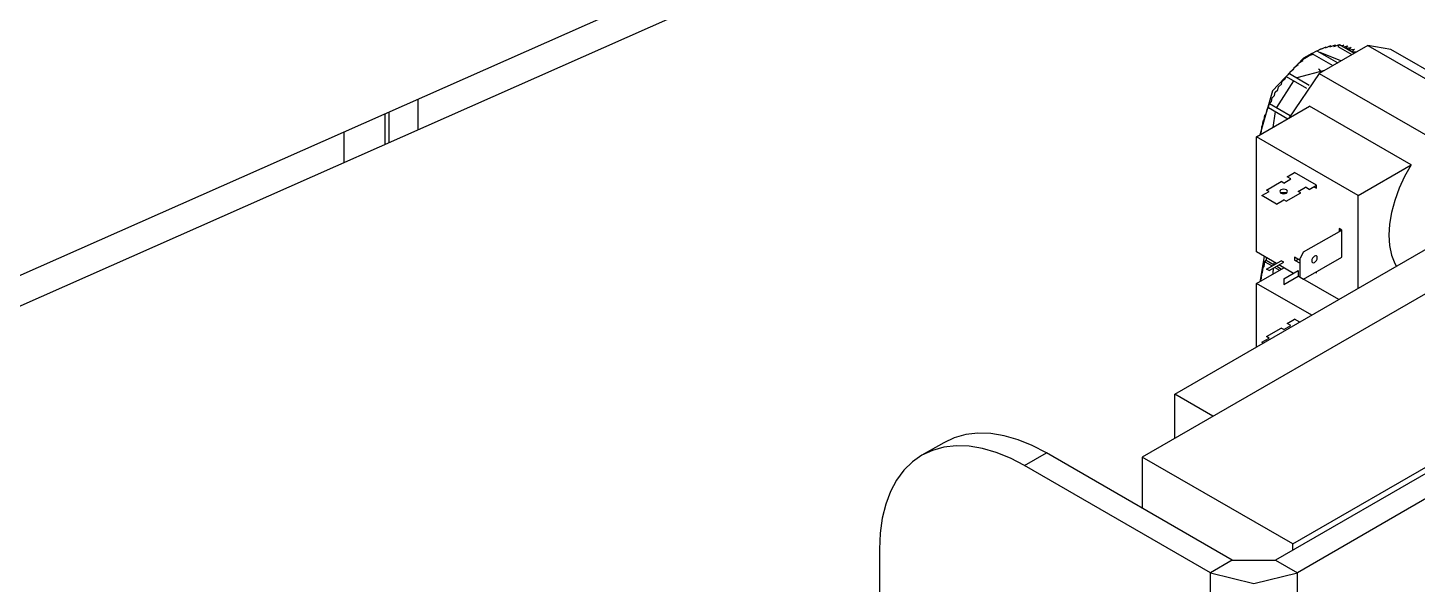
# Model space of a CAD drawing. Extents: x 0 to 258, y 0 to 184.
# Drawn here: x 17.11 to 30.66, y 60.37 to 65.8 of the extents above; entities that cross this region are included whole.
import ezdxf

# ---------------------------------------------------------------- set-up
doc = ezdxf.new("R2010")
doc.units = 0

msp = doc.modelspace()

# ---------------------------------------------------------------- linework, layer by layer
for p, q in [((39.63122, 73.391982), (14.364602, 62.199592)), ((34.904181, 70.999358), (12.385521, 61.024315)), ((29.629983, 65.547361), (29.677873, 65.574348)), ((29.677873, 65.574348), (29.880808, 65.457403)), ((29.679725, 65.57329), (29.72391, 65.596309)), ((30.173966, 65.626471), (29.70142, 65.353686)), ((29.910864, 65.474709), (29.7088, 65.556534)), ((29.717825, 65.589165), (29.769683, 65.613242)), ((29.72391, 65.596309), (29.717825, 65.589165)), ((29.760952, 65.602923), (29.814397, 65.625413)), ((29.769683, 65.613242), (29.760952, 65.602923)), ((29.80302, 65.611919), (29.857789, 65.632028)), ((29.814397, 65.625413), (29.80302, 65.611919)), ((29.843766, 65.615888), (29.899593, 65.63388)), ((29.857789, 65.632028), (29.843766, 65.615888)), ((29.899593, 65.63388), (29.882924, 65.615094)), ((29.882924, 65.615094), (30.018391, 65.536778)), ((29.899593, 65.63388), (30.042997, 65.551065)), ((29.916526, 65.62409), (29.93981, 65.630175)), ((29.93981, 65.630175), (29.927904, 65.617475)), ((29.93637, 65.612713), (29.977645, 65.621444)), ((29.977645, 65.621444), (29.957272, 65.600542)), ((29.959653, 65.598955), (30.013099, 65.607421)), ((30.013099, 65.607421), (29.987435, 65.582551)), ((29.987435, 65.582551), (30.045908, 65.588636)), ((30.045908, 65.588636), (30.019714, 65.564559)), ((30.022889, 65.562442), (30.06628, 65.564559)), ((30.173966, 65.626471), (31.941645, 64.605975)), ((30.400097, 65.586993), (30.173982, 65.626604)), ((32.167863, 64.566552), (30.400184, 65.587048)), ((29.548658, 65.500294), (29.246588, 65.184832)), ((29.45721, 65.412159), (29.49531, 65.441263)), ((29.49531, 65.441263), (29.499279, 65.451847)), ((29.499279, 65.451847), (29.540025, 65.480686)), ((29.540025, 65.480686), (29.542142, 65.48783)), ((29.542142, 65.48783), (29.585533, 65.516405)), ((29.629983, 65.547361), (29.548756, 65.500265)), ((29.585533, 65.516405), (29.586062, 65.51958)), ((29.586057, 65.519985), (29.6224, 65.53541)), ((29.586062, 65.51958), (29.631571, 65.547626)), ((29.6224, 65.53541), (29.639995, 65.541548)), ((29.631571, 65.547626), (29.629983, 65.547361)), ((29.629983, 65.547361), (29.833447, 65.429886)), ((29.449977, 65.281161), (29.283427, 65.020269)), ((29.34, 65.274311), (29.369898, 65.301299)), ((29.369898, 65.301299), (29.377306, 65.323259)), ((29.377306, 65.323259), (29.40985, 65.35104)), ((29.377306, 65.323259), (29.577066, 65.207901)), ((29.701291, 65.353723), (29.405334, 64.917516)), ((29.40985, 65.35104), (29.416465, 65.369297)), ((29.40985, 65.35104), (29.601937, 65.24018)), ((29.416465, 65.369297), (29.451919, 65.397872)), ((29.451919, 65.397872), (29.45721, 65.412159)), ((29.752337, 65.383193), (29.481404, 65.309755)), ((29.693856, 65.398073), (29.696237, 65.395691)), ((29.696237, 65.395691), (29.720023, 65.364637)), ((29.70142, 65.353686), (31.469099, 64.33319)), ((29.246588, 65.184832), (29.124463, 64.765489)), ((29.2638, 65.137257), (29.272531, 65.169801)), ((29.272531, 65.169801), (29.296608, 65.193878)), ((29.296608, 65.193878), (29.305075, 65.222982)), ((29.305075, 65.222982), (29.332063, 65.248647)), ((29.332063, 65.248647), (29.34, 65.274311)), ((20.917, 64.803354), (20.917, 65.102068)), ((29.089175, 64.735091), (29.606171, 65.033541)), ((29.192098, 65.002585), (29.207444, 65.020047)), ((29.207444, 65.020047), (29.215911, 65.059205)), ((29.207444, 65.020047), (29.395298, 64.911568)), ((29.215911, 65.059205), (29.234167, 65.079049)), ((29.215911, 65.059205), (29.417258, 64.943053)), ((29.234167, 65.079049), (29.242634, 65.115032)), ((29.242634, 65.115032), (29.2638, 65.137257)), ((30.595976, 64.462042), (29.606171, 65.033541)), ((20.595797, 64.661008), (20.595797, 64.959722)), ((20.634161, 64.678206), (20.634161, 64.97692)), ((29.148971, 64.841454), (29.155057, 64.888814)), ((29.155057, 64.888814), (29.164846, 64.90072)), ((29.164846, 64.90072), (29.171725, 64.945699)), ((29.171725, 64.945699), (29.184425, 64.960516)), ((29.184425, 64.960516), (29.192098, 65.002585)), ((29.271182, 64.983265), (29.248349, 64.826883)), ((20.195747, 64.484002), (20.195747, 64.782716)), ((29.124365, 64.765518), (29.124365, 64.755464)), ((29.13098, 64.759168), (29.132038, 64.777424)), ((29.132038, 64.777424), (29.137065, 64.782716)), ((29.137065, 64.782716), (29.141563, 64.832722)), ((29.141563, 64.832722), (29.148971, 64.841454)), ((30.07898, 64.163592), (29.089175, 64.735091)), ((29.089175, 63.612201), (29.089175, 64.735091)), ((29.389742, 64.345096), (29.460385, 64.385842)), ((29.424931, 64.324723), (29.389742, 64.345096)), ((29.672581, 64.26334), (29.460385, 64.385842)), ((30.07898, 64.163592), (30.595976, 64.462042)), ((30.532653, 64.34953), (30.478998, 64.233299)), ((30.59606, 64.461938), (30.532653, 64.34953)), ((29.142092, 64.161475), (29.212736, 64.202221)), ((29.188129, 64.216509), (29.329417, 64.298265)), ((29.212736, 64.202221), (29.188129, 64.216509)), ((29.319635, 64.210532), (29.316778, 64.20225)), ((29.316778, 64.20225), (29.319635, 64.193969)), ((29.327758, 64.217543), (29.319635, 64.210532)), ((29.319635, 64.193969), (29.327758, 64.186931)), ((29.339929, 64.222226), (29.327758, 64.217543)), ((29.354288, 64.283977), (29.329417, 64.298265)), ((29.354269, 64.223814), (29.339929, 64.222226)), ((29.368609, 64.222226), (29.354269, 64.223814)), ((29.354288, 64.283977), (29.424931, 64.324723)), ((29.38078, 64.217543), (29.368609, 64.222226)), ((29.388903, 64.210532), (29.38078, 64.217543)), ((29.38078, 64.186931), (29.388903, 64.193969)), ((29.39176, 64.20225), (29.388903, 64.210532)), ((29.388903, 64.193969), (29.39176, 64.20225)), ((29.495575, 64.202221), (29.566483, 64.242967)), ((29.520446, 64.187934), (29.495575, 64.202221)), ((29.601673, 64.222594), (29.566483, 64.242967)), ((29.601673, 64.222594), (29.672581, 64.26334)), ((29.64771, 64.249052), (29.672581, 64.234765)), ((29.672581, 64.234765), (29.672581, 64.26334)), ((30.478998, 64.233299), (30.436144, 64.115509)), ((29.283644, 64.079719), (29.142092, 64.161475)), ((29.283644, 64.079719), (29.354288, 64.120465)), ((29.327829, 64.188992), (29.325977, 64.187934)), ((29.382445, 64.187947), (29.327758, 64.189005)), ((29.327758, 64.186931), (29.339929, 64.182248)), ((29.339929, 64.182248), (29.354269, 64.18066)), ((29.354269, 64.18066), (29.368609, 64.182248)), ((29.378894, 64.106177), (29.354288, 64.120465)), ((29.368609, 64.182248), (29.38078, 64.186931)), ((29.378894, 64.106177), (29.520446, 64.187934)), ((30.07898, 63.255543), (30.07898, 64.163592)), ((30.436144, 64.115509), (30.404923, 63.99845)), ((30.404923, 63.99845), (30.385952, 63.884407)), ((29.548756, 63.612466), (29.919966, 63.826513)), ((29.895095, 63.840801), (29.895095, 63.812226)), ((29.919966, 63.826513), (29.895095, 63.840801)), ((29.895095, 63.833128), (29.913351, 63.822809)), ((29.919966, 63.561136), (29.919966, 63.826513)), ((30.385952, 63.884407), (30.379576, 63.775594)), ((28.293574, 62.224728), (30.945225, 63.755605)), ((30.379576, 63.775594), (30.385952, 63.674135)), ((30.385952, 63.674135), (30.404923, 63.582001)), ((29.283644, 63.500018), (29.089175, 63.612201)), ((29.164857, 63.568494), (29.124463, 63.336542)), ((29.171725, 63.516686), (29.184425, 63.531503)), ((29.184425, 63.531503), (29.188659, 63.554786)), ((29.184425, 63.531503), (29.261154, 63.487053)), ((29.188129, 63.444984), (29.329417, 63.526476)), ((29.354288, 63.512189), (29.329417, 63.526476)), ((29.460385, 63.561136), (29.460385, 63.532561)), ((29.513302, 63.530709), (29.460385, 63.561136)), ((29.460385, 63.532561), (29.513302, 63.502134)), ((29.470969, 63.526476), (29.495839, 63.540764)), ((29.548756, 63.612466), (29.513302, 63.551082)), ((29.513302, 63.367462), (29.513302, 63.551082)), ((29.548756, 63.347089), (29.919966, 63.561136)), ((29.630219, 63.538353), (29.628102, 63.525468)), ((29.628102, 63.525468), (29.630219, 63.514911)), ((29.63596, 63.551609), (29.630219, 63.538353)), ((29.644559, 63.563224), (29.63596, 63.551609)), ((29.654719, 63.571426), (29.644559, 63.563224)), ((29.664852, 63.574945), (29.654719, 63.571426)), ((29.654719, 63.510228), (29.664852, 63.51843)), ((29.673451, 63.573358), (29.664852, 63.574945)), ((29.664852, 63.51843), (29.673451, 63.530045)), ((29.679193, 63.566743), (29.673451, 63.573358)), ((29.673451, 63.530045), (29.679193, 63.543301)), ((29.68131, 63.556186), (29.679193, 63.566743)), ((29.679193, 63.543301), (29.68131, 63.556186)), ((30.404923, 63.582001), (30.436144, 63.500991)), ((29.089175, 63.306078), (29.354288, 63.459007)), ((29.137065, 63.353968), (29.141563, 63.40371)), ((29.141563, 63.40371), (29.148971, 63.412441)), ((29.148971, 63.412441), (29.155057, 63.460066)), ((29.155057, 63.460066), (29.164846, 63.471707)), ((29.164846, 63.471707), (29.171725, 63.516686)), ((29.171725, 63.516686), (29.242104, 63.476205)), ((29.212736, 63.430697), (29.188129, 63.444984)), ((29.212736, 63.430697), (29.354288, 63.512189)), ((29.250526, 63.452356), (29.248145, 63.40798)), ((29.248145, 63.40798), (29.248272, 63.397926)), ((29.254778, 63.483921), (29.254677, 63.483391)), ((29.260493, 63.513284), (29.254778, 63.483921)), ((29.266975, 63.461918), (29.313013, 63.435195)), ((29.286025, 63.472766), (29.332063, 63.446307)), ((29.449802, 63.403974), (29.30825, 63.48573)), ((29.354288, 63.348941), (29.495575, 63.430697)), ((29.495575, 63.430697), (29.495575, 63.377516)), ((29.630219, 63.514911), (29.63596, 63.508297)), ((29.63596, 63.508297), (29.644559, 63.506709)), ((29.644559, 63.506709), (29.654719, 63.510228)), ((29.665437, 63.414293), (29.672581, 63.41006)), ((29.672581, 63.41006), (29.672581, 63.418526)), ((30.436144, 63.500991), (30.452521, 63.471086)), ((30.926704, 63.316133), (27.975546, 61.612483)), ((29.627866, 62.994929), (29.089175, 63.306078)), ((29.089175, 62.684044), (29.089175, 63.306078)), ((29.124365, 63.336505), (29.124365, 63.326451)), ((29.13098, 63.330155), (29.132038, 63.348412)), ((29.132038, 63.348412), (29.137065, 63.353968)), ((29.354288, 63.29576), (29.495575, 63.377516)), ((29.354288, 63.348941), (29.354288, 63.29576)), ((29.892979, 63.148122), (29.495575, 63.377516)), ((29.513302, 63.367462), (29.548756, 63.347089)), ((29.188129, 62.787496), (29.329417, 62.869252)), ((29.354288, 62.854964), (29.329417, 62.869252)), ((29.354288, 62.854964), (29.424931, 62.89571)), ((29.389742, 62.916083), (29.460385, 62.957093)), ((29.424931, 62.89571), (29.389742, 62.916083)), ((29.442658, 60.765552), (33.119568, 62.888037)), ((29.511185, 62.927725), (29.460385, 62.957093)), ((29.142092, 62.732462), (29.212736, 62.773208)), ((29.157702, 62.723467), (29.142092, 62.732462)), ((29.212736, 62.773208), (29.188129, 62.787496)), ((32.942827, 62.72479), (29.275971, 60.607861)), ((33.155022, 62.602288), (29.487902, 60.485359)), ((28.293574, 61.796103), (28.293574, 62.224728)), ((28.664784, 62.010415), (28.293574, 62.224728)), ((26.14357, 61.800575), (26.040819, 61.75236)), ((26.255042, 61.831692), (26.14357, 61.800575)), ((26.374083, 61.845371), (26.255042, 61.831692)), ((26.499543, 61.841455), (26.374083, 61.845371)), ((26.630212, 61.819998), (26.499543, 61.841455)), ((26.764838, 61.78122), (26.630212, 61.819998)), ((26.902119, 61.725486), (26.764838, 61.78122)), ((25.828605, 61.629829), (25.735406, 61.564884)), ((25.931438, 61.678089), (25.828605, 61.629829)), ((26.040915, 61.752447), (25.828719, 61.629945)), ((26.042912, 61.709206), (25.931438, 61.678089)), ((26.161951, 61.722885), (26.042912, 61.709206)), ((26.287411, 61.718969), (26.161951, 61.722885)), ((26.41808, 61.697538), (26.287411, 61.718969)), ((26.552706, 61.658761), (26.41808, 61.697538)), ((26.689987, 61.603024), (26.552706, 61.658761)), ((26.828578, 61.530991), (27.040774, 61.653228)), ((27.040737, 61.653326), (26.902119, 61.725486)), ((28.85158, 60.607861), (27.040774, 61.653228)), ((25.735406, 61.564884), (25.652732, 61.483887)), ((26.828605, 61.530867), (26.689987, 61.603024)), ((28.639384, 60.485359), (26.828578, 61.530991)), ((29.442658, 60.765552), (27.975546, 61.612483)), ((27.975546, 61.612483), (27.975546, 61.113744)), ((25.581382, 61.387614), (25.522044, 61.276994)), ((25.652732, 61.483887), (25.581382, 61.387614)), ((25.522044, 61.276994), (25.475289, 61.15309)), ((25.475289, 61.15309), (25.441568, 61.017097)), ((25.441568, 61.017097), (25.421195, 60.870325)), ((25.421195, 60.870325), (25.414395, 60.714186)), ((25.414382, 60.714223), (25.414382, 57.116424)), ((29.442658, 60.704169), (29.442658, 60.765552)), ((28.85158, 60.607861), (28.639384, 60.485359)), ((28.851577, 60.607951), (29.275841, 60.607951)), ((29.275971, 60.607861), (29.487902, 60.485359)), ((28.639384, 58.954482), (28.639384, 60.485359)), ((28.639445, 60.485491), (29.063709, 60.381598)), ((29.063709, 60.381598), (29.487973, 60.485491)), ((29.487902, 58.954482), (29.487902, 60.485359))]:
    msp.add_line(p, q)

doc.saveas('drawing.dxf')
